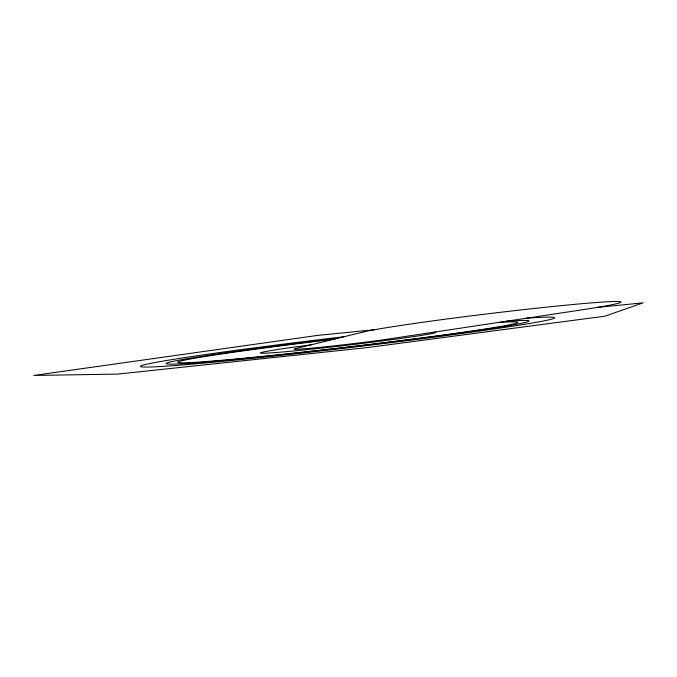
<?xml version="1.0" encoding="UTF-8"?>
<svg xmlns="http://www.w3.org/2000/svg" width="677" height="677" viewBox="0 0 677 677"><rect width="100%" height="100%" fill="white"/><g stroke="black" fill="none" stroke-linecap="round" stroke-linejoin="round"><path stroke-width="1.02" d="M374.373 329.724L317.538 335.411L33.85 375.456L117.629 374.102L367.645 347.546L604.899 316.184L643.15 302.831L596.877 307.46M526.376 318.224A209.303 5.704 -6.7 0 1 421.255 338.822A209.303 5.704 -6.7 0 1 143.397 367.01A209.303 5.704 -6.7 0 1 344.161 336.714M506.616 321.203A183.391 4.993 -6.7 0 1 411.912 339.431A183.391 4.993 -6.7 0 1 169.546 364.116A183.391 4.993 -6.7 0 1 336.926 338.483M497.874 322.523A171.823 4.671 -6.7 0 1 407.562 339.727A171.823 4.671 -6.7 0 1 181.224 362.813A171.823 4.671 -6.7 0 1 333.753 339.27M434.185 332.136A88.535 2.395 -6.7 0 1 372.46 342.156A88.535 2.395 -6.7 0 1 265.714 353.166A88.535 2.395 -6.7 0 1 311.022 344.838M363.744 331.908L295.637 348.613A53.915 1.456 -6.7 0 0 324.909 346.836A53.915 1.456 -6.7 0 0 389.935 338.813L578.928 310.294A131.516 4.274 -6.9 0 0 557.095 306.063A131.516 4.274 -6.9 0 0 363.744 331.908"/></g></svg>
